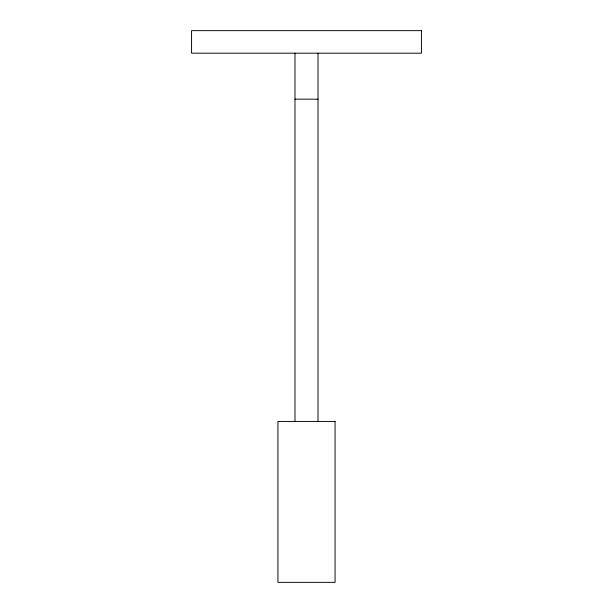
<?xml version="1.0" encoding="UTF-8"?>
<svg xmlns="http://www.w3.org/2000/svg" width="613" height="613" viewBox="0 0 613 613"><rect width="100%" height="100%" fill="white"/><g stroke="black" fill="none" stroke-linecap="round" stroke-linejoin="round"><path stroke-width="0.92" d="M294.983 99.16L318.017 99.16M318.017 53.185L318.017 421.438M294.983 53.185L294.983 421.438M421.438 30.65L191.562 30.65L191.562 53.185L421.438 53.185L421.438 30.65M335.058 421.438L277.942 421.438L277.942 582.35L335.058 582.35L335.058 421.438"/></g></svg>
